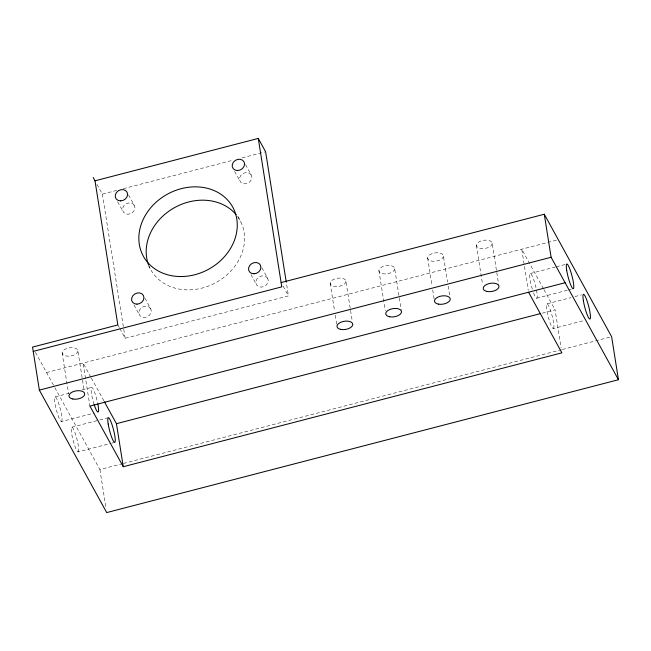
<?xml version="1.0" encoding="UTF-8"?>
<svg xmlns="http://www.w3.org/2000/svg" width="651" height="651" viewBox="0 0 651 651"><rect width="100%" height="100%" fill="white"/><g stroke="black" fill="none" stroke-linecap="round" stroke-linejoin="round"><path stroke-width="0.49" stroke-dasharray="3.25 2.44" d="M96.966 184.363L102.345 194.144L116.488 190.466M123.356 188.684L233.237 160.162M242.066 157.868L264.631 152.008M119.792 328.511L125.171 338.292L288.442 295.904L286.22 281.891M46.555 372.559L558.289 239.706M55.156 396.882L68.624 393.383M82.083 389.884L91.71 387.394M530.337 273.518L555.344 267.024M556.312 266.772L565.931 264.282M61.438 421.571A12.743 2.002 75.4 0 0 58.484 402.945A12.743 2.002 75.4 0 0 54.961 403.164A12.743 2.002 75.4 0 0 61.438 421.571L94.143 413.084M536.619 298.215L567.403 290.224M568.364 289.972L571.252 289.223M71.822 427.186L98.757 420.196M99.717 419.944L108.375 417.698M547.011 303.83L571.057 297.588M574.906 296.587L581.636 294.838M542.291 313.139L555.075 309.819L561.097 347.846M78.112 451.884A12.743 2.002 75.4 0 0 75.158 433.249A12.743 2.002 75.4 0 0 71.634 433.476A12.743 2.002 75.4 0 0 78.112 451.884L110.816 443.396M111.777 443.144L114.666 442.395M553.293 328.519A12.743 2.002 75.4 0 0 550.339 309.892A12.743 2.002 75.4 0 0 546.816 310.112A12.743 2.002 75.4 0 0 553.293 328.519L584.077 320.528M54.871 387.687L99.896 469.55L122.534 463.675M123.519 463.422L561.447 349.725M562.431 349.473L610.654 336.958M543.479 288.735L521.736 249.195L528.238 290.224M543.967 289.605L555.075 309.819M245.541 164.597L251.408 175.265A6.42 5.395 -28.8 0 1 244.939 183.859A6.42 5.395 -28.8 0 1 240.748 175.501A6.42 5.395 -28.8 0 1 251.408 175.265M234.612 171.368L239.991 181.149M283.063 286.123L288.442 295.904M237.77 216.327L240.707 221.665M261.897 267.862L267.764 278.53A6.42 5.395 -28.8 0 1 261.295 287.124A6.42 5.395 -28.8 0 1 257.104 278.766A6.42 5.395 -28.8 0 1 267.764 278.53M250.969 274.641L256.348 284.422M128.572 194.958L134.44 205.626A6.42 5.395 -28.8 0 1 127.97 214.22A6.42 5.395 -28.8 0 1 123.78 205.862A6.42 5.395 -28.8 0 1 134.44 205.626M117.644 201.737L123.023 211.518M148.615 265.714L150.08 268.383M144.929 298.231L150.796 308.899A6.42 5.395 -28.8 0 1 144.327 317.493A6.42 5.395 -28.8 0 1 140.136 309.135A6.42 5.395 -28.8 0 1 150.796 308.899M134 305.002L139.379 314.783M117.839 324.955L119.304 327.624M90.839 377.124L83.108 363.071L89.919 406.094M91.319 378.003L103.883 400.845M35.447 352.362L54.383 386.792M492.172 243.441A7.967 4.142 -9 0 1 480.365 248.446A7.967 4.142 -9 0 1 480.292 241.228A7.967 4.142 -9 0 1 492.172 243.441L498.666 284.471M476.377 245.305L482.562 284.324M443.429 256.095A7.967 4.142 -9 0 1 431.629 261.1A7.967 4.142 -9 0 1 431.556 253.874A7.967 4.142 -9 0 1 443.429 256.095L447.554 282.111M448.189 286.115L449.613 295.123M427.642 257.951L432.077 285.976M432.712 289.972L434.298 299.981M394.693 268.749A7.967 4.142 -9 0 1 382.894 273.754A7.967 4.142 -9 0 1 382.821 266.528A7.967 4.142 -9 0 1 394.693 268.749L401.195 309.778M378.906 270.604L385.246 310.633M345.958 281.403A7.967 4.142 -9 0 1 334.15 286.407A7.967 4.142 -9 0 1 334.077 279.181A7.967 4.142 -9 0 1 345.958 281.403L352.142 320.43M330.171 283.258L334.606 311.276M335.241 315.279L336.982 326.289M102.345 194.144L123.592 328.283M123.747 329.284L125.171 338.292M99.896 469.55L106.08 508.577M77.908 350.987A7.967 4.142 -9 0 1 66.101 355.991A7.967 4.142 -9 0 1 66.028 348.773A7.967 4.142 -9 0 1 77.908 350.987L84.248 391.015M62.114 352.85L68.615 393.871M532.323 289.182A12.743 2.002 75.4 0 1 530.736 273.68A12.743 2.002 75.4 0 1 536.953 292.844A12.743 2.002 75.4 0 1 533.291 292.153M94.167 404.58A12.743 2.002 75.4 0 1 91.579 387.426A12.743 2.002 75.4 0 1 97.626 402.806M237.81 216.864A50.99 42.82 -28.8 0 1 216.067 282.526A50.99 42.82 -28.8 0 1 148.924 265.836"/><path stroke-width="0.98" d="M93.207 177.528L95.005 180.807L258.276 138.419L265.608 151.756L286.22 281.891M281.11 282.567L544.285 214.244L611.639 336.697L618.45 379.728L106.715 512.581L39.361 390.128L32.55 347.097L117.839 324.955L95.005 180.807M33.234 351.402L281.785 286.871L258.276 138.419M39.361 390.128L551.104 257.275L618.45 379.728M565.101 282.737L89.919 406.094L123.259 466.718L561.894 352.842L528.555 292.226M104.363 401.724L116.448 423.687L540.322 313.644M544.285 214.244L551.104 257.275M116.448 423.687L123.259 466.718M97.837 403.84A12.743 2.002 75.4 0 1 98.032 412.075A12.743 2.002 75.4 0 1 94.167 404.58M148.583 264.965A50.99 42.82 -28.8 0 1 173.744 208.076A50.99 42.82 -28.8 0 1 236.085 214.635M253.963 273.786A6.42 5.395 -28.8 0 0 260.433 265.193A6.42 5.395 -28.8 0 0 249.772 265.429A6.42 5.395 -28.8 0 0 253.963 273.786M566.695 270.311A12.743 2.002 75.4 0 0 573.173 288.727A12.743 2.002 75.4 0 0 570.227 270.092A12.743 2.002 75.4 0 0 566.695 270.311M136.995 304.155A6.42 5.395 -28.8 0 0 143.464 295.562A6.42 5.395 -28.8 0 0 132.804 295.798A6.42 5.395 -28.8 0 0 136.995 304.155M237.607 170.521A6.42 5.395 -28.8 0 0 244.076 161.928A6.42 5.395 -28.8 0 0 233.416 162.164A6.42 5.395 -28.8 0 0 237.607 170.521M487.176 291.477A7.967 4.142 -9 0 0 498.983 286.473A7.967 4.142 -9 0 0 487.103 284.251A7.967 4.142 -9 0 0 487.176 291.477M72.912 399.022A7.967 4.142 -9 0 0 84.72 394.018A7.967 4.142 -9 0 0 72.847 391.796A7.967 4.142 -9 0 0 72.912 399.022M389.705 316.785A7.967 4.142 -9 0 0 401.512 311.78A7.967 4.142 -9 0 0 389.632 309.559A7.967 4.142 -9 0 0 389.705 316.785M583.369 300.624A12.743 2.002 75.4 0 0 589.847 319.031A12.743 2.002 75.4 0 0 586.893 300.404A12.743 2.002 75.4 0 0 583.369 300.624M182.028 276.529A50.99 42.82 -28.8 0 0 233.367 208.328A50.99 42.82 -28.8 0 0 148.778 210.208A50.99 42.82 -28.8 0 0 182.028 276.529M108.188 423.988A12.743 2.002 75.4 0 0 114.666 442.395A12.743 2.002 75.4 0 0 111.712 423.76A12.743 2.002 75.4 0 0 108.188 423.988M438.44 304.131A7.967 4.142 -9 0 0 450.248 299.126A7.967 4.142 -9 0 0 438.367 296.905A7.967 4.142 -9 0 0 438.44 304.131M340.969 329.439A7.967 4.142 -9 0 0 352.777 324.434A7.967 4.142 -9 0 0 340.896 322.212A7.967 4.142 -9 0 0 340.969 329.439M120.638 200.882A6.42 5.395 -28.8 0 0 127.108 192.289A6.42 5.395 -28.8 0 0 116.448 192.525A6.42 5.395 -28.8 0 0 120.638 200.882"/></g></svg>
